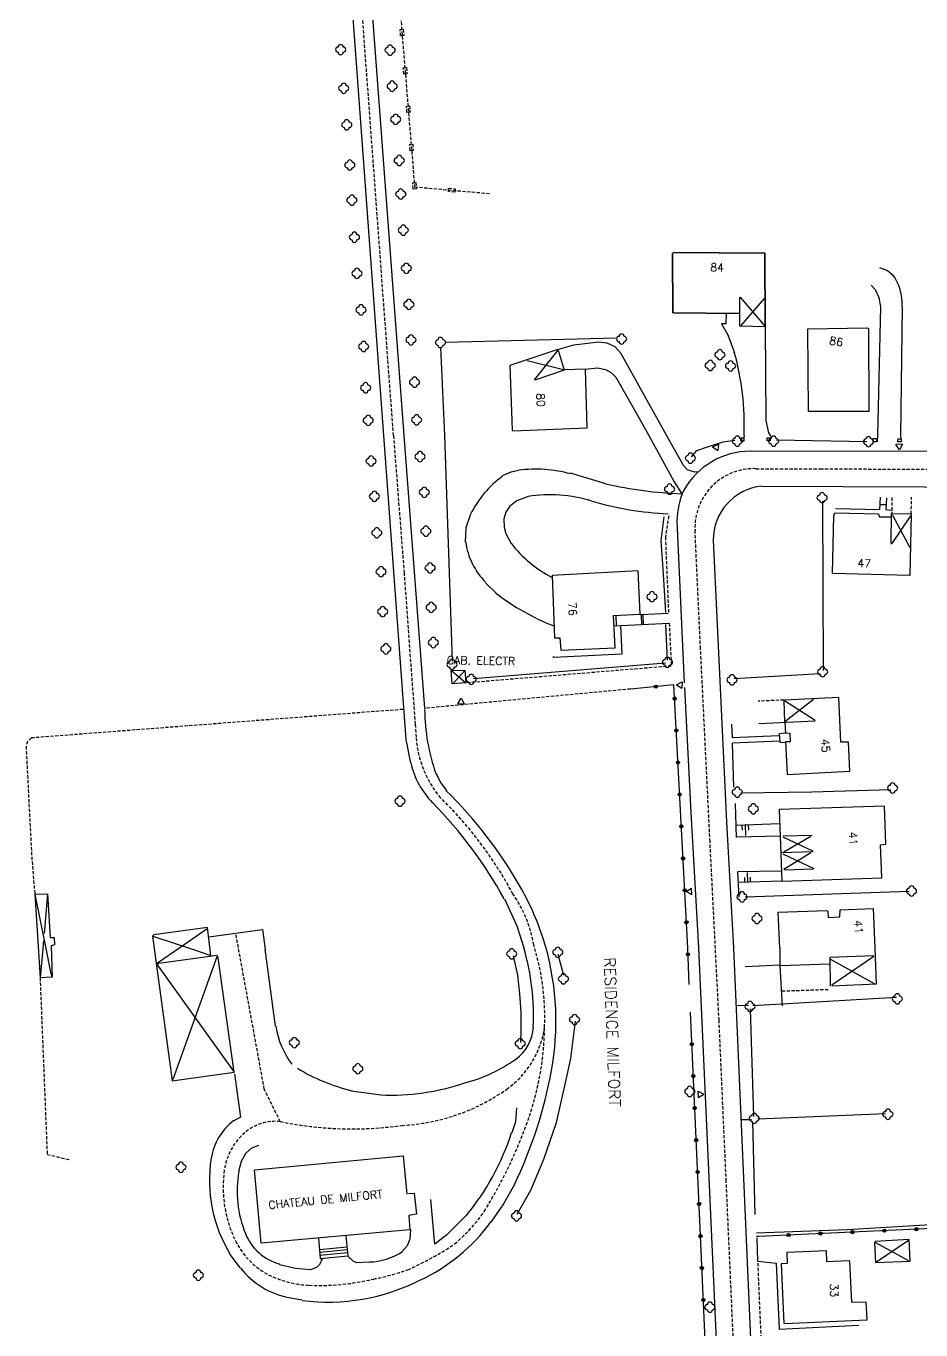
# Model space of a CAD drawing. Header units: millimetres. Extents: x 115992 to 117000, y 129000 to 130003.
# Drawn here: x 116346.9 to 116486.7, y 129110.3 to 129314 of the extents above; entities that cross this region are included whole.
import ezdxf
from ezdxf.enums import TextEntityAlignment as Align

# ---------------------------------------------------------------- set-up
doc = ezdxf.new("R2010")
doc.units = ezdxf.units.MM
doc.linetypes.add('DASHED', pattern=[0.75, 0.5, -0.25])
for name, color, linetype in [('W0001', 6, 'DASHED'), ('W0008', 7, 'CONTINUOUS'), ('W0100', 7, 'CONTINUOUS'), ('W0112', 1, 'DASHED'), ('W0211', 2, 'CONTINUOUS'), ('W0300', 7, 'CONTINUOUS'), ('W0310', 3, 'CONTINUOUS'), ('W0322', 7, 'CONTINUOUS'), ('W0471', 7, 'CONTINUOUS'), ('W0984', 7, 'CONTINUOUS'), ('W0989', 7, 'CONTINUOUS'), ('W0991', 7, 'CONTINUOUS')]:
    doc.layers.add(name, color=color, linetype=linetype)
doc.styles.get("Standard").update_dxf_attribs({"font": 'romans.shx', "width": 0.85})

msp = doc.modelspace()

# ---------------------------------------------------------------- linework, layer by layer
at = {"layer": 'W0001'}
for points in [[(116404.33, 129250), (116397.15, 129347.15), (116396.19, 129363.29)], [(116386.65, 129142.85), (116384.15, 129147.93), (116379.69, 129172.28)]]:
    msp.add_lwpolyline(points, dxfattribs=at)
for points in [[(116404.33, 129250), (116405.98, 129228.62), (116407.71, 129204.89), (116407.87, 129202.77, 0.15322), (116411.57, 129193.54, -0.078075), (116423, 129178.39, -0.110708), (116426.24, 129170.44, -0.085731), (116427.93, 129157.55, -0.086869), (116425.07, 129142.3, -0.051786), (116418.51, 129128.83, -0.069794), (116413.88, 129123.75, -0.046569), (116406.57, 129119.72, -0.039588), (116401.19, 129118.25, -0.070439), (116391.17, 129117.29, -0.091522), (116385.5, 129118.61, -0.1784), (116379.66, 129124.21, -0.149448), (116377.9, 129135.24, -0.180118), (116381.09, 129141.12, -0.211297), (116386.65, 129142.85, 0.085813), (116405.63, 129142.25, 0.142162), (116422.02, 129147.91, 0.205299), (116427.93, 129157.55, 1.598808)], [(116500, 129009.73), (116483.67, 129010.71), (116475.2, 129011.21), (116467.34, 129011.69, -0.439697), (116461.33, 129019.09), (116460.84, 129031.22), (116459.71, 129056.74), (116458.59, 129082.26), (116457.43, 129108.56), (116456.31, 129133.5), (116455.19, 129158.67), (116453.78, 129186.58), (116452.3, 129216.74), (116451.44, 129235.19, -0.437493), (116460.95, 129244.84), (116470.99, 129244.82), (116500, 129244.7)]]:
    msp.add_lwpolyline(points, format="xyb", dxfattribs=at)
at = {"layer": 'W0008'}
for points in [[(116394.94, 129356.46), (116402.77, 129250)], [(116398.03, 129355.74), (116405.97, 129250)], [(116402.77, 129250), (116406.24, 129202.54), (116406.98, 129198.85)], [(116405.97, 129250), (116409.15, 129207.44), (116409.28, 129207.37)], [(116500, 129247.51), (116460.06, 129247.56)], [(116461.83, 129242.11), (116500, 129241.95)], [(116448.6, 129236.71), (116449.75, 129211.4)], [(116454.26, 129233.68), (116456.33, 129189.65), (116457.43, 129169.93)], [(116449.79, 129210.68), (116450.76, 129191.12), (116451.96, 129169.99)], [(116410.99, 129197.16), (116411.77, 129195.66), (116412.59, 129194.57)], [(116421.66, 129177.65), (116423.6, 129173.43), (116424.73, 129169.85)], [(116375.51, 129171.72), (116383.88, 129172.84), (116384.28, 129169.77)], [(116385.92, 129157.74), (116384.28, 129169.77)], [(116451.96, 129169.99), (116456.49, 129069.31)], [(116457.43, 129169.93), (116461.84, 129069.41)], [(116379.47, 129150.32), (116379.47, 129150.32), (116380.42, 129143.54), (116379.37, 129142.99)], [(116402.33, 129146.98), (116397.76, 129147.62)], [(116423.53, 129144.99), (116423.41, 129142.84), (116422.82, 129141.1)], [(116383.25, 129139.11), (116382.17, 129138.7), (116381.29, 129137.92), (116380.56, 129136.63), (116380.12, 129135.03)], [(116423.26, 129133.05), (116421.5, 129129.99), (116419.56, 129127.14)], [(116415.7, 129128.17), (116412.67, 129125.15), (116410.79, 129123.7), (116410.15, 129130.69)], [(116406.97, 129125.98), (116406.91, 129124.49), (116406.46, 129123.44), (116405.69, 129122.56)], [(116380.38, 129119.99), (116378.86, 129122.05)], [(116386.53, 129120.54), (116389.03, 129119.93), (116391.42, 129119.77), (116392.38, 129120.1), (116392.88, 129120.63), (116393.25, 129121.47)], [(116400.53, 129120.88), (116398.63, 129120.8), (116398.01, 129121.04), (116397.19, 129121.83), (116397.19, 129121.83)], [(116390.08, 129114.95), (116387.98, 129115.34)]]:
    msp.add_lwpolyline(points, dxfattribs=at)
for centre, radius, start, end in [((116460.14, 129235.54), 12.03, 90.2392, 150.3076), ((116460.6, 129236.53), 11.99, 155.5393, 179.1547), ((116462.75, 129233.7), 8.47, 96.2087, 180.2686), ((116440.2, 129207.5), 31.01, 180.4706, 199.5228), ((116419.53, 129201.65), 12.79, 192.4227, 224.614), ((116363.19, 129144.49), 70.31, 29.5903, 45.4277), ((116361.95, 129144.85), 68.09, 28.7726, 44.614), ((116388.35, 129158.88), 41.32, 15.5258, 29.4693), ((116388.9, 129159.41), 37.32, 357.2001, 16.2429), ((116386.56, 129158.52), 43.15, 349.7478, 15.3557), ((116399.19, 129159.84), 13.41, 189.0194, 216.831), ((116419.64, 129157.96), 6.55, 305.3778, 356.7232), ((116409.47, 129172.06), 23.93, 284.5551, 305.6876), ((116405.15, 129177.44), 30.66, 238.9006, 256.1262), ((116360.54, 129163.22), 69.58, 334.284, 349.7478), ((116403.85, 129183.22), 36.24, 267.5965, 288.7231), ((116384.97, 129135.63), 9.25, 127.0047, 170.5704), ((116385.61, 129153.03), 39.03, 320.3547, 342.2814), ((116397.65, 129133.66), 22.08, 170.9426, 211.8484), ((116397.68, 129132.02), 17.78, 170.1528, 202.0296), ((116388.68, 129128.38), 8.07, 202.0797, 254.7659), ((116396.35, 129144.11), 28.72, 294.943, 323.9287), ((116400.31, 129130.66), 9.74, 271.2493, 303.8292), ((116390.42, 129127.8), 12.68, 218.0252, 259.0795), ((116394.08, 129146.65), 31.99, 262.798, 296.7067)]:
    msp.add_arc(centre, radius, start, end, dxfattribs=at)
at = {"layer": 'W0100'}
for points in [[(116458.36, 129269.06), (116447.96, 129269.19), (116447.92, 129278.44), (116448.05, 129278.61), (116462.35, 129278.48), (116462.4, 129267.14)], [(116458.39, 129271.63), (116458.39, 129267.17), (116462.4, 129267.07), (116462.35, 129278.48), (116448.05, 129278.61), (116447.92, 129278.45), (116447.96, 129269.32), (116448.08, 129269.18), (116458.39, 129269.06)], [(116458.5, 129271.64), (116462.41, 129267.07)], [(116462.26, 129271.43), (116458.57, 129267.18)], [(116430.01, 129263.48), (116422.53, 129260.95), (116422.86, 129250.86), (116422.99, 129250.77), (116434.61, 129251.24), (116434.31, 129260.35)], [(116425.21, 129261.72), (116430.9, 129260.34)], [(116429.98, 129263.34), (116426.29, 129258.73)], [(116430.07, 129263.35), (116430.99, 129260.25), (116426.43, 129258.69)], [(116430.96, 129260.33), (116434.36, 129260.43)], [(116485.2, 129237.78), (116484.99, 129228.18), (116472.92, 129228.46), (116473.14, 129237.47), (116473.27, 129237.94), (116480.08, 129237.78), (116480.21, 129237.31), (116482.12, 129237.31)], [(116482.07, 129233.28), (116482.12, 129237.82), (116485.2, 129237.78)], [(116485.1, 129237.47), (116482.17, 129233.15)], [(116482.28, 129237.57), (116484.97, 129232.55)], [(116482.06, 129233.28), (116482.06, 129233.03)], [(116443.04, 129221.98), (116442.87, 129222.1), (116442.56, 129228.86), (116429.13, 129228.17), (116429.5, 129218.43), (116430.3, 129218.43), (116430.45, 129216.47), (116438.94, 129216.88), (116438.68, 129221.9), (116442.85, 129222.11)], [(116415.67, 129211.37), (116413.51, 129211.22), (116413.36, 129213.32), (116415.49, 129213.39), (116415.61, 129211.33), (116413.45, 129213.23)], [(116415.44, 129213.28), (116413.58, 129211.21)], [(116465.59, 129202.2), (116465.81, 129197.09), (116475.64, 129197.58), (116475.43, 129202.14), (116474.19, 129202.1), (116473.88, 129209.1), (116465.39, 129208.69)], [(116469.93, 129208.79), (116465.49, 129205.28)], [(116465.31, 129208.64), (116465.43, 129205.24)], [(116465.39, 129208.62), (116470.06, 129205.68)], [(116470.04, 129205.71), (116470.15, 129205.42), (116461.42, 129204.97)], [(116465.49, 129205.28), (116465.56, 129203.47)], [(116465.59, 129202.2), (116466.37, 129202.22), (116466.32, 129203.46), (116465.49, 129203.5)], [(116465.14, 129187.31), (116469.77, 129185.12)], [(116469.74, 129187.54), (116465.2, 129187.43)], [(116469.55, 129187.41), (116465.33, 129184.96)], [(116469.87, 129184.98), (116464.85, 129184.82)], [(116465.14, 129184.7), (116469.99, 129182.39)], [(116469.52, 129184.83), (116465.3, 129182.21)], [(116469.87, 129182.26), (116465.39, 129182.13)], [(116348.29, 129178.39), (116350.2, 129178.42)], [(116348.29, 129178.39), (116350.04, 129169.87)], [(116348.29, 129178.39), (116349.12, 129165.31)], [(116350.28, 129178.45), (116349.74, 129172.22)], [(116350.28, 129178.45), (116350.72, 129171.63), (116351.3, 129171.59), (116351.37, 129170.47), (116350.83, 129170.33), (116350.83, 129170.33)], [(116464.66, 129170), (116464.45, 129175.56), (116472.01, 129175.84), (116472.16, 129175.66), (116472.24, 129174.72), (116474.08, 129174.82), (116474.11, 129175.95), (116479.28, 129176.13), (116479.52, 129169.94)], [(116375.82, 129168.81), (116375.26, 129173.18), (116366.91, 129172.02), (116366.67, 129171.84), (116366.95, 129169.88)], [(116375.22, 129172.98), (116371.12, 129170.08)], [(116349.65, 129171.14), (116349.55, 129169.84)], [(116350.83, 129170.33), (116351.02, 129165.42)], [(116366.76, 129171.82), (116372.78, 129169.82)], [(116371.12, 129170.08), (116367.31, 129167.52)], [(116349.55, 129169.84), (116349.12, 129165.31)], [(116350.04, 129169.87), (116350.75, 129166.2), (116351.02, 129165.42)], [(116366.95, 129169.87), (116369.78, 129149.2), (116379.42, 129150.57), (116376.92, 129168.42), (116376.77, 129168.82), (116367.66, 129167.53)], [(116376.73, 129168.6), (116369.85, 129149.42)], [(116372.78, 129169.82), (116375.82, 129168.81)], [(116464.66, 129170), (116464.68, 129167.29)], [(116479.36, 129168.76), (116472.5, 129168.49), (116472.57, 129164.02)], [(116472.5, 129168.26), (116479.42, 129164.41)], [(116479.52, 129169.94), (116479.72, 129164.31), (116472.81, 129164.02)], [(116479.39, 129168.66), (116472.82, 129164.14)], [(116367.31, 129167.52), (116379.42, 129150.57)], [(116367.69, 129167.52), (116367.31, 129167.52)], [(116472.47, 129167.44), (116464.75, 129167.18)], [(116350.99, 129165.41), (116349.09, 129165.31)], [(116406.84, 129125.92), (116383.68, 129123.84), (116382.61, 129135.3), (116405.84, 129137.48), (116406.42, 129131.49)], [(116406.68, 129131.62), (116407.58, 129131.67), (116407.9, 129128.39), (116406.71, 129128.16), (116406.9, 129125.89)], [(116479.55, 129124.01), (116484.76, 129121.15)], [(116484.76, 129124.29), (116479.8, 129120.88)], [(116478.31, 129111.92), (116478.19, 129114.62), (116475.94, 129114.57), (116475.63, 129120.99), (116475.46, 129121.1), (116472.05, 129120.97), (116472, 129122.67), (116465.77, 129122.39), (116465.85, 129120.71), (116464.88, 129120.63), (116465.29, 129111.32)], [(116478.34, 129111.82), (116465.39, 129111.26)]]:
    msp.add_lwpolyline(points, dxfattribs=at)
for points in [[(116469.08, 129266.7), (116478.37, 129266.83), (116478.54, 129266.73), (116478.6, 129253.79), (116469.15, 129253.76), (116469.08, 129266.7)], [(116464.99, 129180.43), (116480.62, 129180.95), (116480.43, 129186.06), (116481.25, 129186.19), (116481.02, 129192.11), (116464.56, 129191.6), (116464.99, 129180.43)], [(116485.02, 129121.04), (116484.89, 129124.41), (116479.59, 129124.12), (116479.46, 129123.92), (116479.61, 129120.82), (116485.02, 129121.04)]]:
    msp.add_lwpolyline(points, close=True, dxfattribs=at)
at = {"layer": 'W0112'}
for p, q in [((116405.37, 129313.43), (116405.86, 129313.48)), ((116405.45, 129312.44), (116405.37, 129313.43)), ((116405.86, 129313.48), (116405.95, 129312.48)), ((116405.95, 129312.48), (116405.45, 129312.44)), ((116405.86, 129307.45), (116406.35, 129307.5)), ((116405.94, 129306.46), (116405.86, 129307.45)), ((116406.35, 129307.5), (116406.44, 129306.5)), ((116406.44, 129306.5), (116405.94, 129306.46)), ((116406.35, 129301.47), (116406.84, 129301.52)), ((116406.43, 129300.48), (116406.35, 129301.47)), ((116406.93, 129300.52), (116406.43, 129300.48)), ((116406.84, 129301.52), (116406.93, 129300.52)), ((116406.84, 129295.49), (116407.33, 129295.54)), ((116406.92, 129294.5), (116406.84, 129295.49)), ((116407.42, 129294.54), (116406.92, 129294.5)), ((116407.33, 129295.54), (116407.42, 129294.54)), ((116407.33, 129289.51), (116407.82, 129289.56)), ((116407.41, 129288.52), (116407.33, 129289.51)), ((116407.91, 129288.56), (116407.41, 129288.52)), ((116407.82, 129289.56), (116407.91, 129288.56)), ((116412.91, 129288.14), (116412.95, 129288.64)), ((116412.95, 129288.64), (116413.95, 129288.55)), ((116413.95, 129288.55), (116413.9, 129288.05)), ((116413.9, 129288.05), (116412.91, 129288.14)), ((116458.58, 129249.16), (116458.58, 129249.66)), ((116458.58, 129249.66), (116459.08, 129249.66)), ((116459.08, 129249.66), (116459.08, 129249.16)), ((116462.7, 129249.18), (116462.71, 129249.68)), ((116462.71, 129249.68), (116463.21, 129249.67)), ((116463.21, 129249.67), (116463.2, 129249.17)), ((116479.29, 129249.03), (116479.29, 129249.53)), ((116479.29, 129249.53), (116479.79, 129249.53)), ((116479.79, 129249.53), (116479.79, 129249.03)), ((116483.14, 129249.01), (116483.15, 129249.51)), ((116483.15, 129249.51), (116483.65, 129249.51)), ((116483.65, 129249.51), (116483.64, 129249.01)), ((116459.08, 129249.16), (116458.58, 129249.16)), ((116463.2, 129249.17), (116462.7, 129249.18)), ((116479.79, 129249.03), (116479.29, 129249.03)), ((116483.64, 129249.01), (116483.14, 129249.01))]:
    msp.add_line(p, q, dxfattribs=at)
for points in [[(116404.05, 129332.56), (116407.63, 129288.86), (116419.4, 129287.82)], [(116482.2, 129240.33), (116482.15, 129237.53)], [(116485.2, 129237.78), (116485.28, 129240.38)], [(116447.32, 129237.45), (116446.8, 129234.15), (116447.3, 129222.36)], [(116447.41, 129220.69), (116447.73, 129214.01), (116415.67, 129211.37)], [(116441.37, 129210.42), (116409.21, 129207.41)], [(116405.83, 129207.24), (116347.77, 129202.78), (116347.15, 129202.24), (116346.93, 129201.45), (116347.81, 129184.23), (116348.29, 129178.39)], [(116465.3, 129208.7), (116461.3, 129208.51)], [(116349.12, 129165.31), (116350.23, 129137.7), (116353.79, 129136.91)], [(116472.25, 129163.45), (116464.94, 129163.2)], [(116461.23, 129120.75), (116461.83, 129106.49)]]:
    msp.add_lwpolyline(points, dxfattribs=at)
at = {"layer": 'W0211'}
for p, q in [((116458.84, 129188.35), (116458.8, 129189.2)), ((116459.28, 129189.23), (116459.3, 129189.23)), ((116459.29, 129189.24), (116459.3, 129189.24)), ((116459.29, 129189.22), (116459.3, 129189.23)), ((116459.29, 129189.23), (116459.3, 129189.23)), ((116459.29, 129189.23), (116459.3, 129189.23)), ((116459.29, 129189.23), (116459.3, 129189.23)), ((116459.36, 129187.52), (116459.3, 129189.22)), ((116459.82, 129188.39), (116459.79, 129189.24)), ((116459.15, 129180.99), (116459.18, 129180.23)), ((116459.57, 129181.77), (116459.62, 129180.24)), ((116460.04, 129181.02), (116460.06, 129180.26))]:
    msp.add_line(p, q, dxfattribs=at)
for points in [[(116457.88, 129189.17), (116464.65, 129189.42)], [(116464.99, 129180.43), (116458.23, 129180.2)]]:
    msp.add_lwpolyline(points, dxfattribs=at)
at = {"layer": 'W0300'}
for centre, start, end in [((116395.68, 129310.3), 90, 270), ((116396.08, 129310.7), 0, 180), ((116396.48, 129310.3), 270, 90), ((116403.4, 129310.22), 90, 270), ((116403.8, 129310.62), 0, 180), ((116404.2, 129310.22), 270, 90), ((116396.08, 129309.9), 180, 0), ((116403.8, 129309.82), 180, 0), ((116396.16, 129304.26), 90, 270), ((116396.56, 129304.66), 0, 180), ((116396.96, 129304.26), 270, 90), ((116403.72, 129304.58), 90, 270), ((116404.12, 129304.98), 0, 180), ((116404.52, 129304.58), 270, 90), ((116396.56, 129303.86), 180, 0), ((116404.12, 129304.18), 180, 0), ((116396.63, 129298.55), 90, 270), ((116397.03, 129298.95), 0, 180), ((116397.43, 129298.55), 270, 90), ((116404.27, 129299.41), 90, 270), ((116404.67, 129299.81), 0, 180), ((116404.67, 129299.01), 180, 0), ((116405.07, 129299.41), 270, 90), ((116397.03, 129298.15), 180, 0), ((116397.11, 129292.27), 90, 270), ((116397.51, 129292.67), 0, 180), ((116397.91, 129292.27), 270, 90), ((116404.83, 129292.99), 90, 270), ((116405.23, 129293.39), 0, 180), ((116405.23, 129292.59), 180, 0), ((116405.63, 129292.99), 270, 90), ((116397.51, 129291.87), 180, 0), ((116405.47, 129288.14), 0, 180), ((116397.43, 129286.79), 90, 270), ((116397.83, 129287.19), 0, 180), ((116397.83, 129286.39), 180, 0), ((116398.23, 129286.79), 270, 90), ((116405.07, 129287.74), 90, 270), ((116405.47, 129287.34), 180, 0), ((116405.87, 129287.74), 270, 90), ((116405.46, 129282.1), 90, 270), ((116405.86, 129282.5), 0, 180), ((116406.26, 129282.1), 270, 90), ((116397.83, 129280.99), 90, 270), ((116398.23, 129281.39), 0, 180), ((116398.23, 129280.59), 180, 0), ((116398.63, 129280.99), 270, 90), ((116405.86, 129281.7), 180, 0), ((116398.63, 129275.75), 0, 180), ((116405.94, 129276.14), 90, 270), ((116406.34, 129276.54), 0, 180), ((116406.74, 129276.14), 270, 90), ((116398.23, 129275.35), 90, 270), ((116398.63, 129274.95), 180, 0), ((116399.03, 129275.35), 270, 90), ((116406.34, 129275.74), 180, 0), ((116398.86, 129269.64), 90, 270), ((116399.26, 129270.04), 0, 180), ((116399.66, 129269.64), 270, 90), ((116406.34, 129270.51), 90, 270), ((116406.74, 129270.91), 0, 180), ((116406.74, 129270.11), 180, 0), ((116407.14, 129270.51), 270, 90), ((116399.26, 129269.24), 180, 0), ((116439.97, 129265.5), 0, 180), ((116399.26, 129263.92), 90, 270), ((116399.66, 129264.32), 0, 180), ((116400.06, 129263.92), 270, 90), ((116406.66, 129264.95), 90, 270), ((116407.06, 129265.35), 0, 180), ((116407.06, 129264.55), 180, 0), ((116407.46, 129264.95), 270, 90), ((116411.27, 129264.55), 90, 270), ((116411.67, 129264.95), 0, 180), ((116411.67, 129264.15), 180, 0), ((116412.07, 129264.55), 270, 90), ((116439.57, 129265.1), 90, 270), ((116439.97, 129264.7), 180, 0), ((116440.37, 129265.1), 270, 90), ((116399.66, 129263.52), 180, 0), ((116453.81, 129261.37), 0, 180), ((116454.92, 129262.64), 90, 270), ((116455.32, 129263.04), 0, 180), ((116455.32, 129262.24), 180, 0), ((116455.72, 129262.64), 270, 90), ((116453.41, 129260.97), 90, 270), ((116453.81, 129260.57), 180, 0), ((116454.21, 129260.97), 270, 90), ((116456.59, 129260.89), 90, 270), ((116456.99, 129261.29), 0, 180), ((116456.99, 129260.49), 180, 0), ((116457.39, 129260.89), 270, 90), ((116399.58, 129257.48), 90, 270), ((116399.98, 129257.88), 0, 180), ((116400.38, 129257.48), 270, 90), ((116407.22, 129258.35), 90, 270), ((116407.62, 129258.75), 0, 180), ((116407.62, 129257.95), 180, 0), ((116408.02, 129258.35), 270, 90), ((116399.98, 129257.08), 180, 0), ((116399.98, 129252.39), 90, 270), ((116400.38, 129252.79), 0, 180), ((116400.38, 129251.99), 180, 0), ((116400.78, 129252.39), 270, 90), ((116407.54, 129252.47), 90, 270), ((116407.94, 129252.87), 0, 180), ((116407.94, 129252.07), 180, 0), ((116408.34, 129252.47), 270, 90), ((116457.64, 129249.14), 90, 270), ((116458.04, 129249.54), 0, 180), ((116458.44, 129249.14), 270, 90), ((116463.31, 129249.14), 90, 270), ((116463.71, 129249.54), 0, 180), ((116464.11, 129249.14), 270, 90), ((116478.54, 129249.46), 0, 180), ((116408.47, 129247.13), 0, 180), ((116458.04, 129248.74), 180, 0), ((116463.71, 129248.74), 180, 0), ((116478.14, 129249.06), 90, 270), ((116478.54, 129248.66), 180, 0), ((116478.94, 129249.06), 270, 90), ((116400.43, 129246.03), 90, 270), ((116400.83, 129246.43), 0, 180), ((116400.83, 129245.63), 180, 0), ((116401.23, 129246.03), 270, 90), ((116408.07, 129246.73), 90, 270), ((116408.47, 129246.33), 180, 0), ((116408.87, 129246.73), 270, 90), ((116450.31, 129246.48), 90, 270), ((116450.71, 129246.88), 0, 180), ((116450.71, 129246.08), 180, 0), ((116451.11, 129246.48), 270, 90), ((116408.74, 129241.15), 90, 270), ((116409.14, 129241.55), 0, 180), ((116409.54, 129241.15), 270, 90), ((116447.06, 129241.65), 90, 270), ((116447.46, 129242.05), 0, 180), ((116447.86, 129241.65), 270, 90), ((116400.95, 129240.52), 90, 270), ((116401.35, 129240.92), 0, 180), ((116401.35, 129240.12), 180, 0), ((116401.75, 129240.52), 270, 90), ((116409.14, 129240.75), 180, 0), ((116447.46, 129241.25), 180, 0), ((116470.89, 129240.3), 90, 270), ((116471.29, 129240.7), 0, 180), ((116471.29, 129239.9), 180, 0), ((116471.69, 129240.3), 270, 90), ((116401.73, 129235.22), 0, 180), ((116408.99, 129235.08), 90, 270), ((116409.39, 129235.48), 0, 180), ((116409.79, 129235.08), 270, 90), ((116401.33, 129234.82), 90, 270), ((116401.73, 129234.42), 180, 0), ((116402.13, 129234.82), 270, 90), ((116409.39, 129234.68), 180, 0), ((116401.99, 129228.75), 90, 270), ((116402.39, 129229.15), 0, 180), ((116402.79, 129228.75), 270, 90), ((116409.65, 129229.33), 90, 270), ((116410.05, 129229.73), 0, 180), ((116410.45, 129229.33), 270, 90), ((116402.39, 129228.35), 180, 0), ((116410.05, 129228.93), 180, 0), ((116444.31, 129224.84), 90, 270), ((116444.71, 129225.24), 0, 180), ((116445.11, 129224.84), 270, 90), ((116402.64, 129222.91), 0, 180), ((116409.82, 129223.18), 90, 270), ((116410.22, 129223.58), 0, 180), ((116410.62, 129223.18), 270, 90), ((116444.71, 129224.44), 180, 0), ((116402.24, 129222.51), 90, 270), ((116402.64, 129222.11), 180, 0), ((116403.04, 129222.51), 270, 90), ((116410.22, 129222.78), 180, 0), ((116402.74, 129216.69), 90, 270), ((116403.14, 129217.09), 0, 180), ((116403.54, 129216.69), 270, 90), ((116410.15, 129217.68), 90, 270), ((116410.55, 129218.08), 0, 180), ((116410.55, 129217.28), 180, 0), ((116410.95, 129217.68), 270, 90), ((116403.14, 129216.29), 180, 0), ((116413.47, 129214.67), 0, 180), ((116446.73, 129214.6), 90, 270), ((116447.13, 129215), 0, 180), ((116447.53, 129214.6), 270, 90), ((116413.07, 129214.27), 90, 270), ((116413.47, 129213.87), 180, 0), ((116413.87, 129214.27), 270, 90), ((116447.13, 129214.2), 180, 0), ((116470.97, 129213.12), 90, 270), ((116471.37, 129213.52), 0, 180), ((116471.77, 129213.12), 270, 90), ((116416.07, 129211.94), 90, 270), ((116416.47, 129212.34), 0, 180), ((116416.47, 129211.54), 180, 0), ((116416.87, 129211.94), 270, 90), ((116456.81, 129211.86), 90, 270), ((116457.21, 129212.26), 0, 180), ((116457.21, 129211.46), 180, 0), ((116457.61, 129211.86), 270, 90), ((116471.37, 129212.72), 180, 0), ((116457.63, 129194.31), 90, 270), ((116458.03, 129194.71), 0, 180), ((116458.43, 129194.31), 270, 90), ((116481.9, 129194.96), 90, 270), ((116482.3, 129195.36), 0, 180), ((116482.3, 129194.56), 180, 0), ((116482.7, 129194.96), 270, 90), ((116404.95, 129192.91), 90, 270), ((116405.35, 129193.31), 0, 180), ((116405.35, 129192.51), 180, 0), ((116405.75, 129192.91), 270, 90), ((116458.03, 129193.91), 180, 0), ((116460.54, 129192.1), 0, 180), ((116460.14, 129191.7), 90, 270), ((116460.54, 129191.3), 180, 0), ((116460.94, 129191.7), 270, 90), ((116458.38, 129177.95), 90, 270), ((116458.78, 129178.35), 0, 180), ((116459.18, 129177.95), 270, 90), ((116484.86, 129178.87), 90, 270), ((116485.26, 129179.27), 0, 180), ((116485.26, 129178.47), 180, 0), ((116485.66, 129178.87), 270, 90), ((116458.78, 129177.55), 180, 0), ((116460.73, 129174.57), 90, 270), ((116461.13, 129174.97), 0, 180), ((116461.13, 129174.17), 180, 0), ((116461.53, 129174.57), 270, 90), ((116430, 129169.7), 0, 180), ((116422.4, 129169.06), 90, 270), ((116422.8, 129169.46), 0, 180), ((116422.8, 129168.66), 180, 0), ((116423.2, 129169.06), 270, 90), ((116429.6, 129169.3), 90, 270), ((116430, 129168.9), 180, 0), ((116430.4, 129169.3), 270, 90), ((116430.48, 129165.15), 90, 270), ((116430.88, 129165.55), 0, 180), ((116430.88, 129164.75), 180, 0), ((116431.28, 129165.15), 270, 90), ((116482.63, 129162.03), 90, 270), ((116483.03, 129162.43), 0, 180), ((116483.43, 129162.03), 270, 90), ((116459.63, 129160.84), 90, 270), ((116460.03, 129161.24), 0, 180), ((116460.03, 129160.44), 180, 0), ((116460.43, 129160.84), 270, 90), ((116483.03, 129161.63), 180, 0), ((116432.22, 129158.78), 90, 270), ((116432.62, 129159.18), 0, 180), ((116432.62, 129158.38), 180, 0), ((116433.02, 129158.78), 270, 90), ((116388.84, 129155.59), 0, 180), ((116424.13, 129155.43), 0, 180), ((116388.44, 129155.19), 90, 270), ((116388.84, 129154.79), 180, 0), ((116389.24, 129155.19), 270, 90), ((116423.73, 129155.03), 90, 270), ((116424.13, 129154.63), 180, 0), ((116424.53, 129155.03), 270, 90), ((116398.76, 129151.51), 0, 180), ((116398.36, 129151.11), 90, 270), ((116398.76, 129150.71), 180, 0), ((116399.16, 129151.11), 270, 90), ((116450.22, 129147.56), 90, 270), ((116450.62, 129147.96), 0, 180), ((116451.02, 129147.56), 270, 90), ((116450.62, 129147.16), 180, 0), ((116460.28, 129143.35), 90, 270), ((116460.68, 129143.75), 0, 180), ((116461.08, 129143.35), 270, 90), ((116481.17, 129144), 90, 270), ((116481.57, 129144.4), 0, 180), ((116481.57, 129143.6), 180, 0), ((116481.97, 129144), 270, 90), ((116460.68, 129142.95), 180, 0), ((116370.73, 129135.72), 90, 270), ((116371.13, 129136.12), 0, 180), ((116371.53, 129135.72), 270, 90), ((116371.13, 129135.32), 180, 0), ((116423.15, 129128.12), 90, 270), ((116423.55, 129128.52), 0, 180), ((116423.55, 129127.72), 180, 0), ((116423.95, 129128.12), 270, 90), ((116373.45, 129118.85), 90, 270), ((116373.85, 129119.25), 0, 180), ((116374.25, 129118.85), 270, 90), ((116373.85, 129118.45), 180, 0), ((116453.36, 129113.86), 90, 270), ((116453.76, 129114.26), 0, 180), ((116453.76, 129113.46), 180, 0), ((116454.16, 129113.86), 270, 90)]:
    msp.add_arc(centre, 0.4, start, end, dxfattribs=at)
at = {"layer": 'W0310'}
for points in [[(116411.7, 129263.75), (116412.31, 129250)], [(116439.18, 129265.21), (116412.47, 129264.53)], [(116412.31, 129250), (116413.48, 129214.75)], [(116450.91, 129246.7), (116451.74, 129247.7), (116453.24, 129248.2), (116455.82, 129249.03), (116457.65, 129249.28)], [(116464.15, 129249.36), (116478.26, 129249.11)], [(116471.37, 129239.77), (116471.46, 129213.29)], [(116446.89, 129222.35), (116446.47, 129229.18), (116446.14, 129233.59), (116446.64, 129237.33)], [(116447.14, 129214.91), (116446.89, 129220.48)], [(116416.81, 129212.08), (116446.8, 129214.49)], [(116457.55, 129212.07), (116470.94, 129212.85)], [(116457.11, 129204.91), (116457.22, 129202.81)], [(116457.25, 129201.94), (116457.45, 129195.08)], [(116458.53, 129194.21), (116469.69, 129194.36), (116481.95, 129194.71)], [(116457.73, 129192.55), (116457.88, 129187.23)], [(116458.07, 129181.84), (116458.27, 129177.93)], [(116459.25, 129177.97), (116484.91, 129178.83)], [(116423.04, 129168.74), (116423.68, 129165.71), (116424, 129162.83), (116424.24, 129159.95), (116424.24, 129157.15), (116424.16, 129155.23)], [(116430, 129168.98), (116430.88, 129165.71)], [(116482.93, 129162.26), (116460.48, 129160.93)], [(116460.04, 129160.49), (116460.57, 129143.65)], [(116423.65, 129128.4), (116425.81, 129132.16), (116427.81, 129136.96), (116429.82, 129142.71), (116431.02, 129147.99), (116432.06, 129152.71), (116432.78, 129158.54)], [(116461.23, 129143.26), (116481.2, 129144.09)], [(116460.4, 129142.81), (116460.77, 129128.34)], [(116461.04, 129125.48), (116475.19, 129125.97), (116492.59, 129127.04)]]:
    msp.add_lwpolyline(points, dxfattribs=at)
at = {"layer": 'W0322'}
for points in [[(116450.51, 129164.25), (116450.3, 129169.96), (116448.15, 129211.07), (116441.37, 129210.42)], [(116455.06, 129063.6), (116453.75, 129092.4), (116450.72, 129159.95)], [(116499.79, 129126.66), (116475.93, 129125.59), (116461.4, 129124.92), (116461.05, 129124.9)]]:
    msp.add_lwpolyline(points, dxfattribs=at)
for centre, radius in [((116445.31, 129210.79), 0.25), ((116445.31, 129210.79), 0.15), ((116448.26, 129208.93), 0.25), ((116448.26, 129208.93), 0.15), ((116448.52, 129203.94), 0.25), ((116448.52, 129203.94), 0.15), ((116448.78, 129198.94), 0.25), ((116448.78, 129198.94), 0.15), ((116449.04, 129193.95), 0.25), ((116449.04, 129193.95), 0.15), ((116449.3, 129188.96), 0.25), ((116449.3, 129188.96), 0.15), ((116449.57, 129183.96), 0.25), ((116449.57, 129183.96), 0.15), ((116449.83, 129178.97), 0.25), ((116449.83, 129178.97), 0.15), ((116450.09, 129173.98), 0.25), ((116450.09, 129173.98), 0.15), ((116450.33, 129168.98), 0.25), ((116450.33, 129168.98), 0.15), ((116450.94, 129154.95), 0.25), ((116450.94, 129154.95), 0.15), ((116451.17, 129149.96), 0.25), ((116451.17, 129149.96), 0.15), ((116451.39, 129144.96), 0.25), ((116451.39, 129144.96), 0.15), ((116451.62, 129139.97), 0.25), ((116451.62, 129139.97), 0.15), ((116451.84, 129134.97), 0.25), ((116451.84, 129134.97), 0.15), ((116452.07, 129129.98), 0.25), ((116452.07, 129129.98), 0.15), ((116466.04, 129125.13), 0.25), ((116466.04, 129125.13), 0.15), ((116471.03, 129125.36), 0.25), ((116471.03, 129125.36), 0.15), ((116476.03, 129125.59), 0.25), ((116476.03, 129125.59), 0.15), ((116481.02, 129125.82), 0.25), ((116481.02, 129125.82), 0.15), ((116486.02, 129126.04), 0.25), ((116486.02, 129126.04), 0.15), ((116452.29, 129124.98), 0.25), ((116452.29, 129124.98), 0.15), ((116452.51, 129119.99), 0.25), ((116452.51, 129119.99), 0.15), ((116452.74, 129114.99), 0.25), ((116452.74, 129114.99), 0.15)]:
    msp.add_circle(centre, radius, dxfattribs=at)
at = {"layer": 'W0471'}
for p, q in [((116454.19, 129248.23), (116455.08, 129248.67)), ((116454.19, 129248.23), (116455.02, 129247.67)), ((116455.08, 129248.67), (116455.02, 129247.67)), ((116483.83, 129248.66), (116482.83, 129248.63)), ((116483.36, 129247.78), (116482.83, 129248.63)), ((116483.83, 129248.66), (116483.36, 129247.78)), ((116448.56, 129211.09), (116449.45, 129211.54)), ((116448.56, 129211.09), (116449.39, 129210.54)), ((116449.45, 129211.54), (116449.39, 129210.54)), ((116414.38, 129208.13), (116414.88, 129209)), ((116414.88, 129209), (116415.38, 129208.13)), ((116414.38, 129208.13), (116415.38, 129208.13)), ((116450.05, 129178.77), (116450.9, 129179.29)), ((116450.93, 129178.29), (116450.05, 129178.77)), ((116450.93, 129178.29), (116450.9, 129179.29)), ((116451.98, 129146.62), (116451.95, 129147.62)), ((116451.95, 129147.62), (116452.83, 129147.14)), ((116451.98, 129146.62), (116452.83, 129147.14))]:
    msp.add_line(p, q, dxfattribs=at)
at = {"layer": 'W0989'}
for points in [[(116480.24, 129276.25), (116481.49, 129275.8), (116482.25, 129275.19)], [(116478.97, 129273.51), (116479.6, 129272.82), (116480.17, 129271.6), (116480.4, 129270.12), (116479.95, 129250)], [(116483.8, 129270.14), (116483.56, 129250)], [(116456.28, 129269.05), (116456.24, 129267.47), (116455.57, 129267.48), (116456.55, 129265.76), (116457.59, 129262.96)], [(116462.41, 129267.07), (116462.5, 129252.35)], [(116429.93, 129263.48), (116432.52, 129264.19), (116436.4, 129264.66), (116437.67, 129264.51), (116438.89, 129263.92), (116439.78, 129262.91), (116447, 129250)], [(116434.28, 129260.38), (116436.2, 129260.61), (116437.44, 129260.35), (116438.38, 129259.81), (116439.04, 129259.13), (116442.69, 129252.73), (116444.21, 129250)], [(116462.5, 129252.35), (116462.9, 129250.45)], [(116444.21, 129250), (116448.18, 129242.8), (116449.35, 129240.9)], [(116447, 129250), (116449.59, 129245.38), (116450.21, 129244.71), (116451.3, 129244.34), (116451.99, 129244.4)], [(116459.09, 129250), (116459.08, 129249.65)], [(116462.9, 129250.45), (116463.18, 129250)], [(116463.18, 129250), (116463.41, 129249.74)], [(116479.95, 129250), (116479.87, 129249.03)], [(116483.56, 129250), (116483.58, 129249.51)], [(116423.9, 129244.58), (116422.66, 129244.28), (116421.32, 129243.7)], [(116437.51, 129242.47), (116431.96, 129244.12)], [(116425.37, 129240.48), (116423.6, 129239.83), (116422.49, 129238.96), (116421.87, 129238.04), (116421.58, 129237.02), (116421.6, 129235.73), (116421.9, 129234.7), (116422.73, 129233.17)], [(116480.34, 129240.39), (116480.24, 129238.4), (116473.39, 129238.56)], [(116481.33, 129240.3), (116481.23, 129238.45), (116482.15, 129238.36)], [(116416.35, 129237.75), (116415.64, 129235.61), (116415.52, 129233.38)], [(116480.31, 129239.22), (116481.27, 129239.22)], [(116418.69, 129227.02), (116420.37, 129225.39)], [(116439.05, 129221.88), (116439.11, 129220.33)], [(116447.26, 129222.23), (116443.03, 129222.02), (116443.07, 129220.52)], [(116443.27, 129222.01), (116443.34, 129220.55)], [(116439.78, 129220.33), (116439.99, 129215.89), (116429.38, 129215.35), (116429.3, 129215.51)], [(116438.78, 129220.31), (116447.42, 129220.72)], [(116464.54, 129203.13), (116457.25, 129202.81)], [(116465.49, 129203.5), (116464.6, 129203.41), (116464.68, 129202.11), (116465.5, 129202.05)], [(116464.62, 129202.3), (116457.31, 129201.94)], [(116464.67, 129187.43), (116457.92, 129187.3)], [(116464.82, 129181.96), (116458.11, 129181.84)], [(116464.66, 129167.27), (116459.26, 129167.03)], [(116464.66, 129167.17), (116465.03, 129160.94)], [(116457.86, 129160.97), (116459.81, 129161.04)], [(116458.65, 129143.16), (116460.28, 129143.19)], [(116392.63, 129124.62), (116392.87, 129121.48), (116393.19, 129121.48)], [(116397.06, 129123.23), (116392.78, 129122.83)], [(116396.91, 129125), (116397.2, 129121.86)], [(116461.09, 129124.68), (116461.22, 129121.06), (116464.15, 129120.74)], [(116397.09, 129122.81), (116392.81, 129122.42)], [(116397.13, 129122.34), (116392.84, 129121.91)], [(116392.87, 129121.48), (116397.2, 129121.86)], [(116464.11, 129120.72), (116464.58, 129110.4)], [(116477.04, 129111), (116464.56, 129110.39)]]:
    msp.add_lwpolyline(points, dxfattribs=at)
for centre, radius, start, end in [((116476.16, 129270.65), 7.63, 356.0847, 37.0115), ((116418.47, 129251.86), 40.66, 357.3813, 15.891), ((116431.65, 129229.9), 17.19, 126.749, 152.8985), ((116426.53, 129223.95), 20.81, 74.8328, 97.2938), ((116451.33, 129301.48), 60.59, 256.8222, 268.1061), ((116428.73, 129217.97), 22.78, 73.4561, 98.5337), ((116449.49, 129287.87), 50.13, 253.4561, 267.4177), ((116426.65, 129234.94), 11.15, 187.7116, 224.7102), ((116438.28, 129245.37), 19.78, 217.9966, 242.4381), ((116442.31, 129253.6), 35.74, 232.0445, 248.8446)]:
    msp.add_arc(centre, radius, start, end, dxfattribs=at)

# ---------------------------------------------------------------- texts
at = {"layer": 'W0984'}
msp.add_text('CAB. ELECTR', height=1.25, rotation=359.0807, dxfattribs=at).set_placement((116418.01, 129214.86), align=Align.MIDDLE)
at = {"layer": 'W0989'}
msp.add_text('RESIDENCE MILFORT', height=1.75, rotation=272.0849, dxfattribs=at).set_placement((116438.52, 129156.83), align=Align.MIDDLE)
at = {"layer": 'W0991'}
for s, rotation, p in [('84', 359.3187, (116454.89, 129276.29)), ('80', 272.8655, (116427.33, 129255.57)), ('47', 357.7567, (116477.87, 129230.07)), ('76', 273.8131, (116432.29, 129222.94)), ('45', 274.9533, (116471.83, 129201.58)), ('41', 274.9533, (116476.15, 129187.07)), ('41', 274.9533, (116476.98, 129173.25)), ('CHATEAU DE MILFORT', 5.6506, (116393.7, 129130.68)), ('33', 271.0248, (116473.17, 129116.49))]:
    msp.add_text(s, height=1.25, rotation=rotation, dxfattribs=at).set_placement(p, align=Align.MIDDLE)
msp.add_text('86', height=1.25, rotation=350.5478, dxfattribs=at).set_placement((116472.34, 129264.28))

doc.saveas('drawing.dxf')
